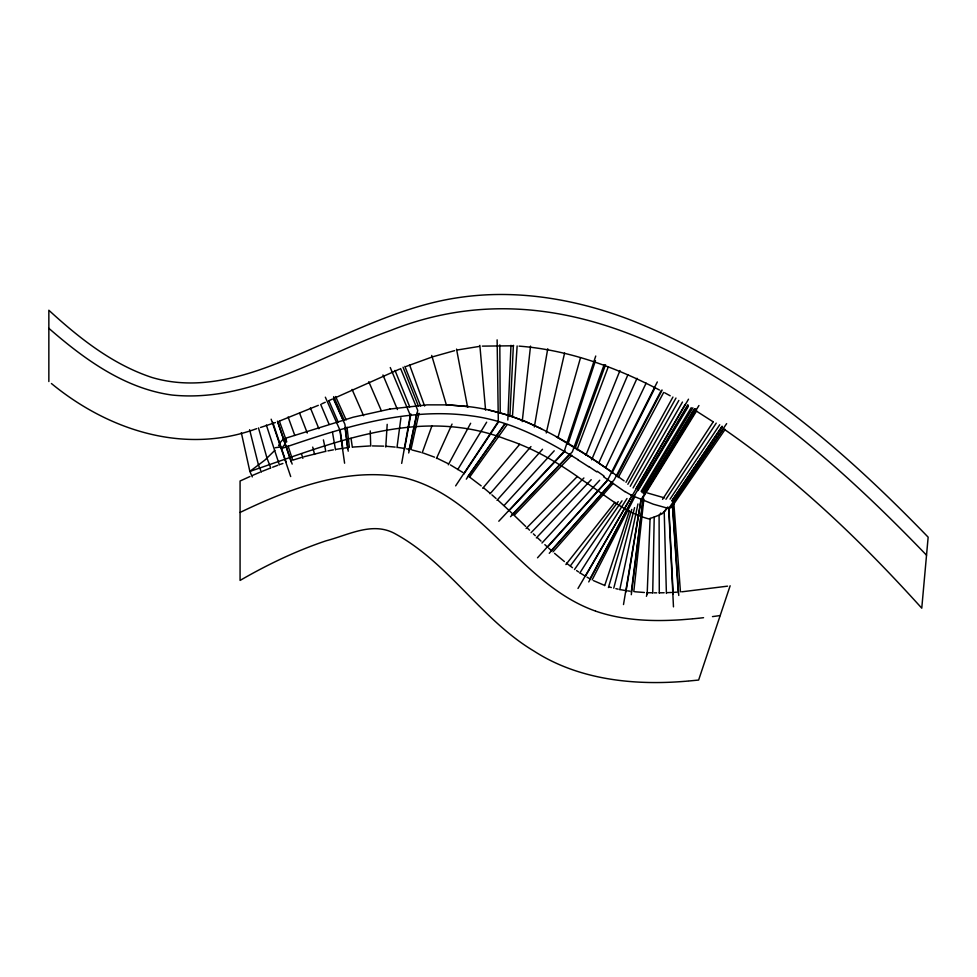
<?xml version="1.0" encoding="UTF-8"?>
<svg xmlns="http://www.w3.org/2000/svg" width="977" height="977" viewBox="0 0 977 977"><rect width="100%" height="100%" fill="white"/><g stroke="black" fill="none" stroke-linecap="round" stroke-linejoin="round"><path stroke-width="1.47" d="M652.709 593.234L654.211 517.053L661.93 513.926L667.682 507.722M647.177 594.114L650.071 518.433L654.346 517.028M507.82 420.037L510.971 345.321M509.884 416.507L513.389 345.308M385.768 447.087L387.197 424.336M512.424 417.191L517.138 345.931M522.219 421.637L530.523 346.114M633.792 591.549L643.867 499.1M631.301 594.7L643.428 496.902L696.711 410.731M631.289 592.16L642.939 499.931M396.98 447.625L400.924 417.863M625.915 591.989L641.254 498.905M623.497 604.555L640.997 499.797L698.934 405.528M534.334 426.998L547.731 348.777M401.681 463.379L410.291 415.237L390.263 367.547M404.478 449.493L410.89 414.016M408.984 450.507L416.788 413.393M408.704 452.962L417.729 410.364L400.619 368.573M619.772 589.754L637.957 503.961M410.951 449.64L419.011 413.259M546.265 432.97L564.596 353.063M613.751 588.227L634.586 507.625M557.928 437.72L580.485 357.777M608.415 587.556L631.789 509.396M568.028 444.083L595.481 360.635M595.738 356.031L564.205 451.374L498.795 521.23M604.678 585.675L629.408 510.995M730.137 585.773L698.628 680.053L689.017 680.981M422.137 452.998L431.907 425.948M604.091 364.824L572.375 451.777L510.519 516.711M575.074 448.504L605.557 364.714M577.016 449.75L608.231 366.986M585.846 455.331L619.968 370.527M591.622 459.837L627.869 374.814M598.742 463.025L637.028 378.294M436.438 458.518L452.046 424.079M605.593 467.922L646.127 383.143M612.164 472.88L655.005 387.82M657.313 381.958L607.743 479.78L537.521 557.806M592.16 579.85L634.537 497.33M616.878 476.41L662.15 390.067M661.307 390.397L614.203 479.792L549.257 553.3M588.74 581.938L635.526 493.69L688.138 405.504M589.632 579.581L634.598 495.18M618.221 477.594L663.676 392.424M448.296 464.783L470.658 423.261M625.976 482.32L672.933 397.041M627.857 484.311L675.974 398.042M630.238 486.277L678.832 400.448M633.059 487.95L682.471 402.035M585.406 576.283L632.302 494.973M577.993 588.459L688.504 399.19M636.125 488.415L685.133 404.441M637.456 489.819L687.832 404.698M638.018 490.576L688.321 406.408M641.144 491.37L691.227 407.641M641.962 492.469L692.876 407.812M643.196 493.385L694.11 409.278M643.88 493.507L695.258 408.984M645.04 492.31L695.368 409.534M643.904 492.371L694.732 408.972M457.724 469.558L486.656 422.186M644.527 493.031L696.039 409.302M650.071 518.433L649.656 519.117C624.596 512.864 603.835 493.935 582.231 480C559.027 463.183 533.992 448.467 506.672 439.479C419.316 405.382 332.522 443.424 249.856 471.402L252.286 476.898M579.752 573.133L626.99 498.514M662.565 499.332L713.344 421.649M665.948 499.284L716.226 423.126M455.648 485.862L498.319 421.49L497.122 339.862M463.721 474.248L498.6 421.795M660.782 512.998L659.096 515.514L659.292 593.063M670.039 499.125L719.731 424.751M667.633 507.039L664.226 512.082L666.399 593.43M671.883 500.712L722.088 426.192M672.188 500.774L722.076 426.864M672.115 500.822L722.333 426.705M726.644 423.627L668.72 508.528L673.471 606.864M723.505 428.879L673.727 501.628L672.933 505.207L671.028 507.637L668.72 508.528L653.247 504.169L630.837 495.095M725.166 429.379L672.652 505.72L678.759 595.457M574.5 569.542L622.019 500.798M467.495 477.032L504.694 423.92M466.285 479.17L505.231 423.737M469.681 477.045L507.197 424.519M278.628 445.634C283.904 434.179 290.853 439.21 281.193 448.638L290.694 476.556M570.397 565.817L618.233 501.567M565.891 564.572L614.973 502.3M482.736 488.28L519.727 444.291M490.039 493.837L530.975 446.562M274.818 450.373L264.975 460.02L249.856 471.402L241.319 432.677M552.994 551.871L613.202 483.31M550.674 551.26L611.858 482.076M496.975 500.322L542.528 449.249M547.34 547.352L608.427 479.414M504.132 505.463L554.228 450.8M541.979 543.017L599.707 480.232M508.822 510.971L565.085 450.947M536.349 537.9L591.207 479.695M512.033 514.732L569.823 454.024M514.256 515.27L571.777 455.209M531.073 532.697L583.892 477.961M526.102 528.508L577.309 476.532M240.073 512.437C290.291 488.353 347.104 466.64 403.672 477.582C482.821 496.878 519.849 584.087 595.274 611.004M335.624 397.615L399.605 369.086M328.724 400.729L332.18 399.178M249.965 476.52L240.073 481.014L240.073 580.423C267.442 564.584 296.141 550.845 326.147 540.782C347.995 535.164 371.578 521.767 393.78 533.027C448.235 562.068 480.843 619.308 533.772 650.951C578.286 679.772 633.389 685.585 685.17 681.299M321.799 403.819L325.268 402.28M318.319 405.345L279.092 421.221M252.457 475.433L259.98 472.245M262.495 471.207L270.092 468.191M406.2 366.424L432.298 356.923L454.635 350.633M272.644 467.214L277.798 465.296M280.338 464.38L282.903 463.464M275.429 422.54L260.517 427.474M284.673 438.526L353.161 417.216L389.994 409.045M293.405 459.947L301.172 457.566M256.731 428.622C184.616 455.099 108.655 430.552 51.415 383.521M303.81 456.796L325.219 451.447M457.786 349.913L479.353 346.408M327.93 450.885L333.377 449.835M336.112 449.359L341.62 448.467M727.56 586.163L681.738 591.818M389.811 409.07L427.181 404.857L447.918 404.881L469.546 406.725C527.836 413.637 577.602 447.564 624.132 480.904M720.171 615.571L712.477 616.609M344.38 448.077L347.153 447.71M703.538 617.696L699.227 618.185M672.762 500.493L673.715 501.592L680.444 591.818M698.445 618.258L692.546 618.844M352.697 447.075L369.55 445.976M691.753 618.917L681.861 619.711M688.162 681.054L686.025 681.225M482.369 346.127L513.633 345.785M681.067 619.772C652.428 621.616 622.996 620.59 595.64 611.138M674.289 592.318L676.695 592.172M671.59 592.465L666.632 592.673M664.165 592.746L659.194 592.831M372.384 445.927L383.741 446.147M654.236 592.819L656.703 592.831M651.769 592.783L646.847 592.624M644.405 592.502L634.708 591.744M386.465 446.306L395.16 447.087M447.918 404.881L468.716 406.615M519.08 346.127C568.455 349.888 615.803 367.267 659.438 390.006M627.552 590.853L629.921 591.183M397.908 447.442L403.721 448.321M625.182 590.487L620.505 589.656M488.818 410.059L507.955 415.14M406.566 448.834L409.4 449.408M615.876 588.667L618.185 589.18M412.111 450.006L420.708 452.253M609.062 586.872L611.321 587.531M647.458 492.97L664.433 497.879M423.505 453.12L434.545 457.175M508.797 415.347L525.687 421.563L541.624 428.866M604.568 585.382L593.527 580.643M437.256 458.335L447.832 463.501M664.824 392.864L670.198 395.795M587.067 577.187L589.204 578.384M450.397 464.893L462.793 472.428M556.169 436.621L592.099 458.494M584.942 575.954L580.729 573.34M577.859 459.532C545.068 439.455 510.092 420.684 471.378 415.872C406.273 406.762 342.023 427.841 281.193 448.638L271.154 419.194M624.865 491.687L603.542 476.715M697.028 411.512L713.051 421.759M588.801 466.517L596.8 471.915M592.721 458.958L612.481 472.465M576.564 570.58L578.579 571.948M723.676 428.903C797.256 479.609 862.032 541.991 921.763 608.183L928.15 537.167C842.186 448.321 745.512 364.58 628.883 319.345C575.319 299.047 516.857 289.094 459.801 297.435C417.729 303.322 378.27 320.029 339.63 336.882C281.523 361.05 216.967 396.686 152.033 377.501C112.502 364.47 79.137 338.03 48.85 310.246L48.85 381.543M469.876 477.301L481.185 485.874M572.473 567.698L566.404 563.131M564.401 561.555L554.545 553.348M483.371 487.645L489.807 493.031M491.919 494.85L496.072 498.514M48.85 328.321C84.132 359.06 124.555 388.602 172.135 395.05C250.417 402.976 319.821 355.75 390.409 330.556C596.898 248.121 792.75 416.361 926.526 555.18M548.634 548.109L550.662 549.917M498.136 500.358L508.199 509.652M544.836 544.641L546.741 546.387M541.038 541.111L537.203 537.497M510.177 511.521L512.156 513.389M533.381 533.845L535.286 535.677M514.11 515.27L525.699 526.444M527.629 528.313L529.558 530.169M335.612 396.528L346.163 419.927M333.328 398.665L344.905 424.274L348.227 451.179M333.682 396.638L344.099 420.061M325.353 397.187L339.801 429.807L344.6 463.208M352.074 389.42L363.578 415.713M328.87 400.704L338.286 422.382M368.781 381.702L381.262 410.572M333.523 397.712L343.183 420.122M320.7 404.429L328.968 424.006M382.96 374.973L397.444 409.558M261.409 472.172L258.502 465.15L249.611 429.697M310.405 407.922L318.893 428.769M395.013 370.405L409.729 406.859M404.844 366.363L420.623 405.992M403.037 367.193L418.351 405.968M299.621 413.259L307.267 433.006M270.763 467.983L267.026 458.25L258.49 427.914M409.558 364.848L424.629 406.053M288.105 416.996L294.81 435.486M279.446 421.27L286.762 441.824M277.663 421.771L292.16 464.075M279.385 464.93L266.355 425.044M277.444 421.172L291.158 461.852M286.053 461.938L272.742 422.259M288.117 446.037L292.624 460.094M301.527 453.975L302.858 458.347M431.712 355.433L446.416 405.089M312.725 447.112L314.594 454.452M323.411 439.882L325.854 451.533M456.528 349.094L467.556 406.945M332.51 432.396L335.514 449.921M351.048 438.319L352.343 447.332M340.106 429.587L342.89 449.054M345.04 427.621L347.665 448.761M347.006 427.132L349.375 447.332M479.854 345.37L485.581 410.132M672.42 505.353L678.294 593.002M668.879 507.307L673.165 594.04M370.246 430.93L370.698 446.074M499.821 344.893L500.224 413.222M577.737 459.752A442.483 422.577 46.9 0 1 588.667 466.725M597.228 471.268A350.804 336.186 47.5 0 1 604.006 476.068M630.922 494.912A95.087 86.049 32.5 0 1 624.962 491.516M646.395 596.312A461.559 16.169 -73.2 0 1 647.702 592.599M275.233 447.771A234.028 28.541 -29.8 0 1 280.143 447.087"/></g></svg>
